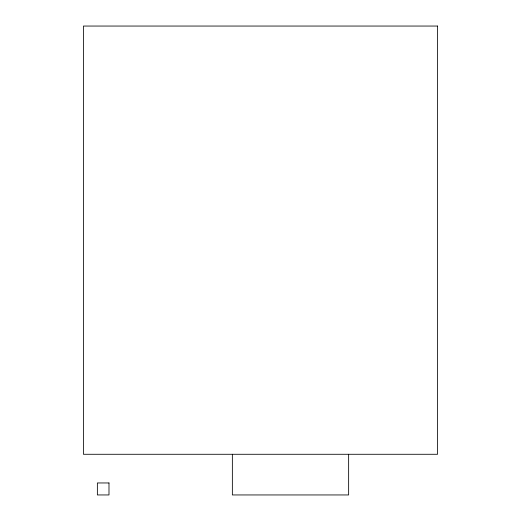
<?xml version="1.0" encoding="UTF-8"?>
<svg xmlns="http://www.w3.org/2000/svg" width="521" height="521" viewBox="0 0 521 521"><rect width="100%" height="100%" fill="white"/><g stroke="black" fill="none" stroke-linecap="round" stroke-linejoin="round"><path stroke-width="0.78" d="M348.64 454.292L348.64 494.95L232.359 494.95L232.359 454.292M437.568 26.05L83.432 26.05L83.432 454.279L437.568 454.279L437.568 26.05M108.987 482.96L97.368 482.96L97.368 494.95L108.987 494.95L108.987 482.96"/></g></svg>
